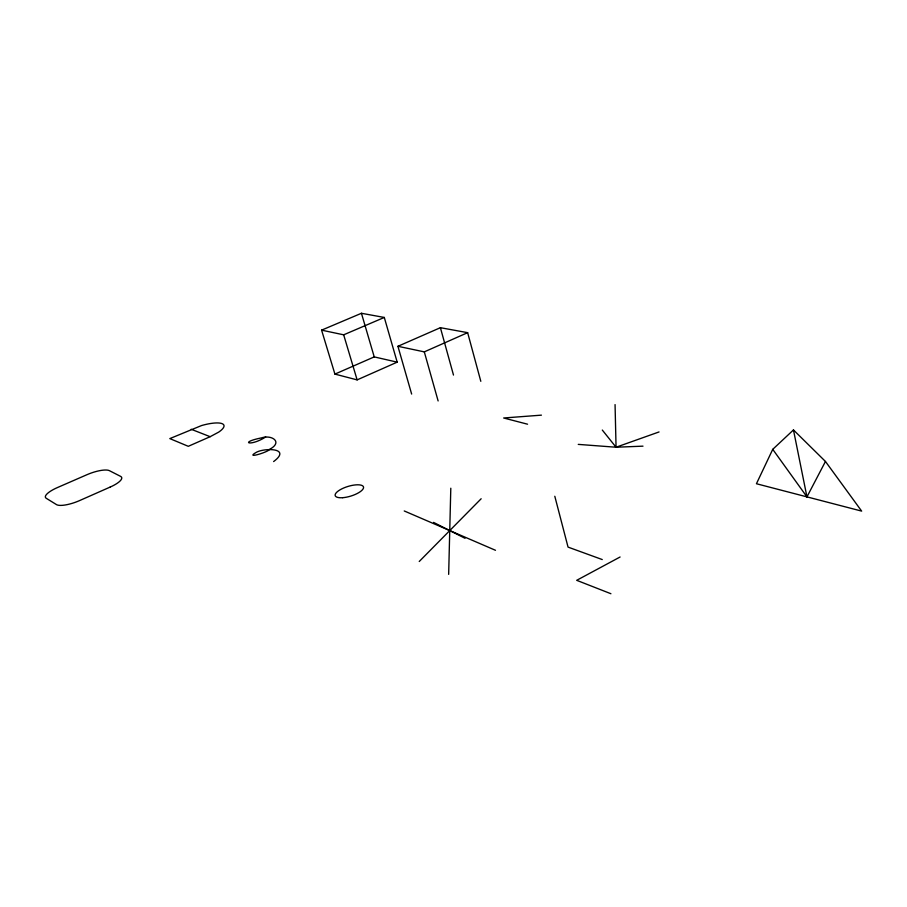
<?xml version="1.0" encoding="UTF-8"?>
<svg xmlns="http://www.w3.org/2000/svg" width="907" height="907" viewBox="0 0 907 907"><rect width="100%" height="100%" fill="white"/><g stroke="black" fill="none" stroke-linecap="round" stroke-linejoin="round"><path stroke-width="1.36" d="M448.659 574.369L450.802 488.215M772.741 449.339L756.438 483.737L861.65 511.106L825.461 461.47L793.466 429.941L772.741 449.339L806.947 496.877L825.461 461.47M419.238 561.49L481.152 498.759M273.619 461.561C292.179 447.752 264.096 447.695 256.091 452.468C244.391 459.259 268.415 452.128 269.651 449.305C283.381 442.004 271.578 434.419 261.443 437.9C238.45 442.446 250.309 446.902 265.66 436.97M620.093 557L576.693 580.321L610.91 593.722M210.152 436.698L218.734 432.095A25.373 7.052 -18.3 0 0 223.043 428.285L223.734 427.163A24.546 6.825 -18.3 0 0 213.009 423.184L210.345 423.546A25.396 7.063 -18.3 0 0 201.558 425.553L169.824 438.603L188.293 446.312L210.152 436.698L191.218 429.272M357.131 379.886L397.187 362.154L384.296 317.45L361.44 313.278L321.588 330.148L334.921 374.103L357.131 379.886L343.674 334.819L321.588 330.148M411.642 394.057L397.924 346.293L424.306 351.871L467.649 332.665L480.812 381.314M397.924 346.293L440.394 327.688L467.649 332.665M334.921 374.103L374.228 356.893L397.187 362.154M343.674 334.819L384.296 317.45M578.258 444.385L616.057 447.23L659.049 431.947M541.422 415.145L503.657 417.991L527.568 424.204M602.305 430.054L616.057 447.23L642.995 446.153M602.259 559.562L568.043 547.102L554.801 496.265M404.239 510.958L495.483 550.288M433.546 522.387L465.053 538.305M361.44 313.278L374.228 356.893M424.306 351.871L438.126 400.951M440.394 327.688L453.489 375.056M793.466 429.941L806.947 496.877M615.059 404.601L616.057 447.23M110.201 487.059L79.578 500.585A19.07 5.442 -19.9 0 1 56.472 504.598L46.234 498.272A18.741 5.249 -19.9 0 1 57.39 487.581L87.061 474.656A18.514 5.181 -19.5 0 1 109.384 470.654L120.586 476.368A18.843 5.374 -19.5 0 1 110.201 487.059M342.71 497.694A14.818 5.034 -17.1 0 0 363.56 487.229A14.818 5.034 -17.1 0 0 341.746 488.896A14.818 5.034 -17.1 0 0 342.71 497.694"/></g></svg>
